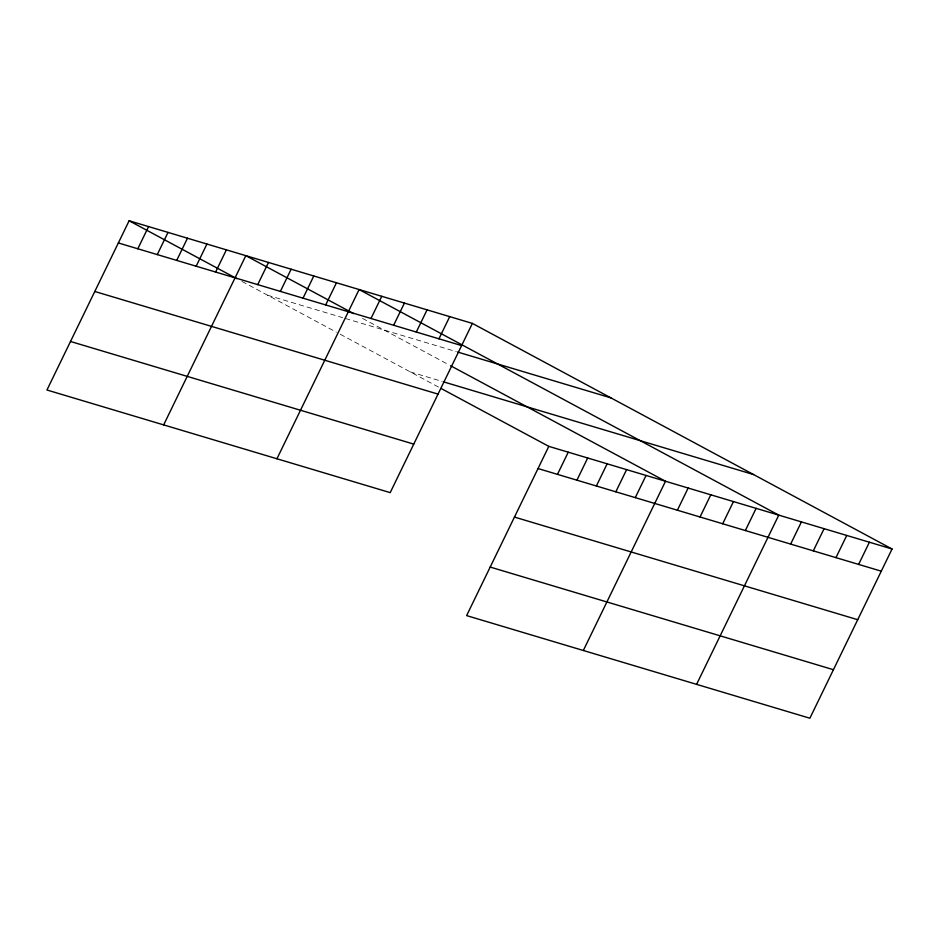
<?xml version="1.0" encoding="UTF-8"?>
<svg xmlns="http://www.w3.org/2000/svg" width="939" height="939" viewBox="0 0 939 939"><rect width="100%" height="100%" fill="white"/><g stroke="black" fill="none" stroke-linecap="round" stroke-linejoin="round"><path stroke-width="0.7" stroke-dasharray="4.7 3.52" d="M267.615 295.222L342.641 317.652M345.423 318.485L456.284 351.632M410.308 371.914L442.257 381.469M362.524 318.391L449.3 365.036M241.969 281.43L336.408 332.195M340.235 334.249L438.513 387.079"/><path stroke-width="1.41" d="M472.376 323.403L129.124 220.771L46.95 390.002L390.201 492.635L472.376 323.403L892.05 548.998L809.876 718.229L466.624 615.597L548.799 446.365L892.05 548.998M137.81 248.776L148.573 226.592M157.259 254.586L168.022 232.403M176.708 260.408L187.483 238.224M196.157 266.218L206.932 244.034M215.606 272.04L226.381 249.856M163.656 424.898L245.83 255.666L353.545 313.567M257.72 284.623L268.484 262.439M280.374 291.395L291.137 269.211M303.027 298.168L313.802 275.984M325.68 304.94L336.455 282.768M276.935 458.772L359.109 289.541L778.771 515.124L696.597 684.355M370.987 318.497L381.762 296.313M393.641 325.27L404.416 303.086M416.294 332.042L427.069 309.858M438.959 338.815L449.722 316.631M557.473 474.359L568.248 452.175M576.922 480.181L587.697 457.997M596.371 485.991L607.146 463.807M615.831 491.813L626.595 469.629M635.28 497.623L646.055 475.439M583.33 650.492L665.505 481.261L450.567 365.729M677.383 510.217L688.158 488.034M700.036 516.99L710.811 494.806M722.69 523.762L733.465 501.579M745.355 530.535L756.118 508.351M790.661 544.08L801.425 521.896M813.315 550.853L824.09 528.68M835.968 557.637L846.743 535.453M858.622 564.409L869.397 542.226M118.349 242.955L461.612 345.587M457.622 352.031L610.866 397.854M443.642 381.891L753.559 474.547M94.792 291.477L438.043 394.11M538.024 468.549L881.275 571.182M70.519 341.479L413.77 444.112M514.455 517.072L857.718 619.705M490.181 567.062L833.433 669.707M129.124 220.771L236.839 278.672M441.084 388.464L548.799 446.365"/></g></svg>
